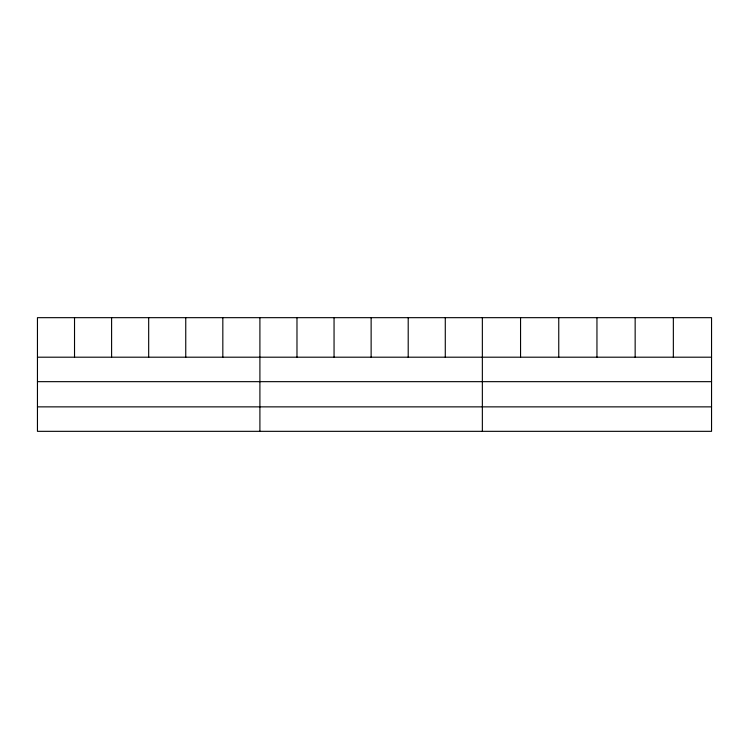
<?xml version="1.0" encoding="UTF-8"?>
<svg xmlns="http://www.w3.org/2000/svg" width="749" height="749" viewBox="0 0 749 749"><rect width="100%" height="100%" fill="white"/><g stroke="black" fill="none" stroke-linecap="round" stroke-linejoin="round"><path stroke-width="1.12" d="M711.55 381.662L711.55 317.67L37.45 317.67L37.45 431.33L711.55 431.33L711.55 381.662L37.45 381.662M37.45 357.198L711.55 357.198M37.45 406.866L711.55 406.866M673.351 317.67L673.351 357.198M635.152 317.67L635.152 357.198M596.953 317.67L596.953 357.198M558.754 317.67L558.754 357.198M520.555 317.67L520.555 357.198M482.356 317.67L482.356 431.33M445.281 317.67L445.281 357.198M408.205 317.67L408.205 357.198M371.13 317.67L371.13 357.198M334.054 317.67L334.054 357.198M296.978 317.67L296.978 357.198M259.903 317.67L259.903 431.33M222.828 317.67L222.828 357.198M185.752 317.67L185.752 357.198M148.677 317.67L148.677 357.198M111.601 317.67L111.601 357.198M74.525 317.67L74.525 357.198"/></g></svg>
